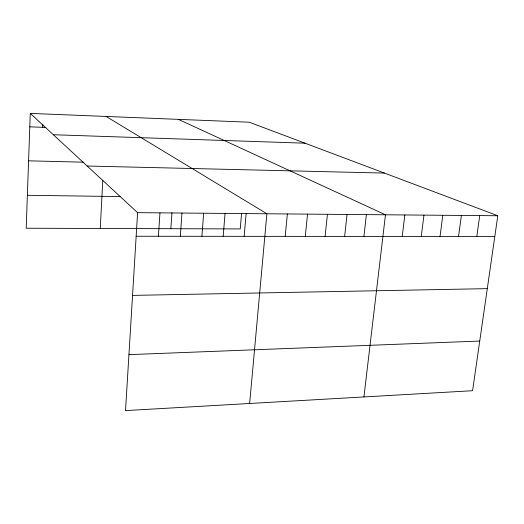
<?xml version="1.0" encoding="UTF-8"?>
<svg xmlns="http://www.w3.org/2000/svg" width="524" height="524" viewBox="0 0 524 524"><rect width="100%" height="100%" fill="white"/><g stroke="black" fill="none" stroke-linecap="round" stroke-linejoin="round"><path stroke-width="0.79" d="M30.274 113.4L137.602 212.665L125.524 410.6L472.576 390.714L497.8 215.75L249.306 122.216L30.274 113.4L26.2 228.235L240.234 228.929L241.564 213.255M42.667 127.306L42.785 124.155M100.248 228.471L102.776 180.367M158.405 236.272L159.951 212.862M170.85 228.7L171.957 212.652M180.315 236.285L181.972 213.045M201.91 236.304L203.666 213.235M223.191 236.317L225.045 213.419M244.158 236.331L246.116 213.596M249.647 403.487L266.886 213.772L106.143 116.459M285.213 236.357L287.355 213.949M305.302 236.376L307.536 214.126M325.109 236.389L327.428 214.296M344.648 236.403L347.045 214.46M363.911 236.416L366.387 214.63M363.931 396.943L385.468 214.788L178.389 119.367M402.216 236.442L404.849 214.958M421.25 236.455L423.962 215.122M440.022 236.468L442.806 215.279M458.533 236.481L461.389 215.443M476.794 236.488L479.722 215.6M128.937 354.643L479.735 341.059M132.552 295.392L487.294 288.645M136.161 236.258L494.807 236.501M137.602 212.665L497.8 215.75M27.366 195.295L120.415 196.579M87.167 166.023L384.426 173.077M28.591 160.822L83.716 162.198M53.337 134.733L305.04 143.196M29.796 126.841L45.857 127.417"/></g></svg>
